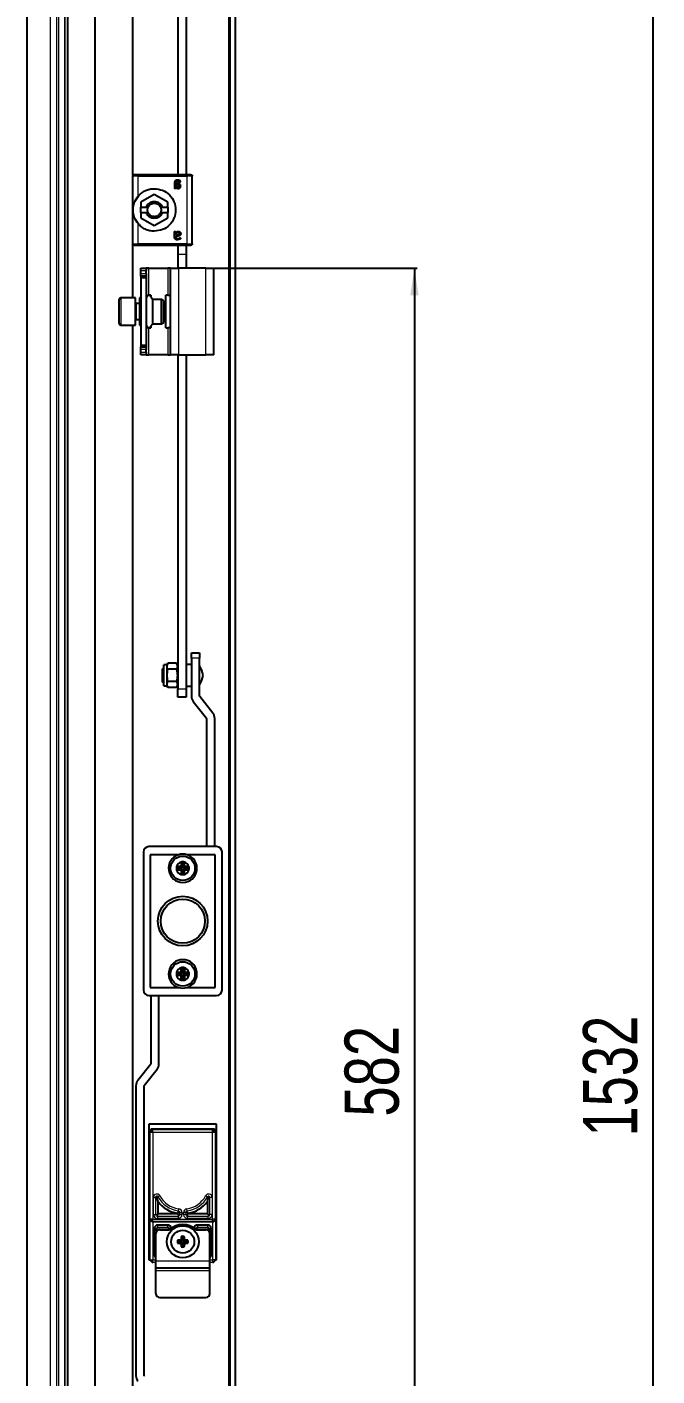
# Model space of a CAD drawing. Header units: millimetres. Extents: x -708 to 1768, y -1269 to 974.
# Drawn here: x 1535.3 to 1767.8, y -211.3 to 286.6 of the extents above; entities that cross this region are included whole.
import ezdxf

# ---------------------------------------------------------------- set-up
doc = ezdxf.new("R2010")
doc.units = ezdxf.units.MM
doc.layers.add('FORMAT', color=7, linetype='Continuous')
doc.styles.add('SLDTEXTSTYLE0', font='TXT', dxfattribs={"width": 0.75})
doc.dimstyles.new('SLDDIMSTYLE0', dxfattribs={"dimtxt": 20, "dimasz": 10, "dimexe": 0, "dimexo": 0.0625, "dimgap": 5, "dimtad": 2, "dimdec": 1, "dimrnd": 1e-09, "dimzin": 12, "dimdsep": 46, "dimtxsty": 'SLDTEXTSTYLE0', "dimsah": 1, "dimcen": 0.09, "dimadec": 0, "dimazin": 3, "dimtfac": 1, "dimtofl": 0, "dimtmove": 0, "dimatfit": 3, "dimfxl": 0, "dimfrac": 2, "dimtolj": 1, "dimtzin": 12, "dimarcsym": 0})

# ---------------------------------------------------------------- blocks, each defined once
blk = doc.blocks.new('_D_8')
at = {"layer": 'FORMAT'}
for p, q in [((1604.31, 672.59), (1767.3, 672.59)), ((1766.3, 672.59), (1766.3, -859.41)), ((1604.31, -859.41), (1767.3, -859.41))]:
    blk.add_line(p, q, dxfattribs=at)
for points in [[(1766.3, 672.59), (1764.76, 662.59), (1767.84, 662.59)], [(1766.3, -859.41), (1767.84, -849.41), (1764.76, -849.41)]]:
    blk.add_solid(points, dxfattribs=at)
at = {"layer": 'FORMAT', "insert": (1740.52, -122.97), "char_height": 20, "attachment_point": 1, "rotation": 90, "style": 'SLDTEXTSTYLE0'}
blk.add_mtext('1532', dxfattribs=at)
blk = doc.blocks.new('_D_11')
at = {"layer": 'FORMAT'}
for p, q in [((1604.31, 197.59), (1679.3, 197.59)), ((1678.3, 197.59), (1678.3, -384.41)), ((1604.31, -384.41), (1679.3, -384.41))]:
    blk.add_line(p, q, dxfattribs=at)
for points in [[(1678.3, 197.59), (1676.76, 187.59), (1679.84, 187.59)], [(1678.3, -384.41), (1679.84, -374.41), (1676.76, -374.41)]]:
    blk.add_solid(points, dxfattribs=at)
at = {"layer": 'FORMAT', "insert": (1652.52, -115.58), "char_height": 20, "attachment_point": 1, "rotation": 90, "style": 'SLDTEXTSTYLE0'}
blk.add_mtext('582', dxfattribs=at)

msp = doc.modelspace()

# ---------------------------------------------------------------- linework, layer by layer
at = {"color": 7, "linetype": 'Continuous', "lineweight": 25}
for p, q in [((1610.3, -970.91), (1610.3, 784.09)), ((1612.3, -970.91), (1612.3, 784.09)), ((1560.3, 751.09), (1560.3, -937.91)), ((1550.3, 721.59), (1550.3, -908.41)), ((1535.3, 706.59), (1535.3, -893.41)), ((1574.3, 651.59), (1574.3, 231.77)), ((1591, 640.59), (1591, 232.09)), ((1594, 640.59), (1594, 232.09)), ((1574.3, 231.59), (1574.3, 206.59)), ((1594.3, 232.09), (1576.3, 232.09)), ((1594.9, 232.09), (1594.65, 232.09)), ((1596.3, 206.59), (1596.3, 231.59)), ((1575.13, 222.22), (1576.63, 224.47)), ((1582.3, 224.81), (1577.35, 221.95)), ((1587.25, 221.95), (1582.3, 224.81)), ((1589.74, 229.05), (1589.74, 227.18)), ((1590.2, 227.18), (1590.2, 227.46)), ((1590.27, 228.8), (1590.27, 229.01)), ((1590.65, 228.8), (1590.27, 228.8)), ((1590.27, 228.44), (1590.7, 228.44)), ((1590.27, 227.86), (1590.27, 228.44)), ((1577.35, 221.95), (1577.35, 220.09)), ((1577.35, 220.09), (1579.31, 220.09)), ((1577.35, 218.09), (1577.35, 220.09)), ((1580.01, 220.09), (1579.31, 220.09)), ((1585.28, 220.09), (1584.59, 220.09)), ((1585.28, 220.09), (1587.25, 220.09)), ((1587.25, 220.09), (1587.25, 221.95)), ((1587.25, 220.09), (1587.25, 218.09)), ((1576.63, 213.71), (1575.13, 215.96)), ((1577.35, 218.09), (1577.35, 216.23)), ((1577.35, 218.09), (1579.31, 218.09)), ((1577.35, 216.23), (1582.3, 213.37)), ((1579.31, 218.09), (1580.01, 218.09)), ((1582.3, 213.37), (1587.25, 216.23)), ((1584.59, 218.09), (1585.28, 218.09)), ((1585.28, 218.09), (1587.25, 218.09)), ((1587.25, 216.23), (1587.25, 218.09)), ((1589.74, 209.13), (1589.74, 211)), ((1590.2, 211), (1590.2, 210.72)), ((1590.27, 209.74), (1590.27, 210.32)), ((1590.7, 209.74), (1590.27, 209.74)), ((1590.65, 209.38), (1590.27, 209.38)), ((1590.27, 209.38), (1590.27, 209.17)), ((1574.3, 206.42), (1574.3, 186.59)), ((1576.3, 206.09), (1594.3, 206.09)), ((1591, 206.18), (1591, 202.79)), ((1594, 206.18), (1594, 202.79)), ((1594.65, 206.09), (1594.9, 206.09)), ((1591, 202.79), (1591, 197.59)), ((1594, 202.79), (1594, 197.59)), ((1577.3, 197.59), (1579.3, 197.59)), ((1577.3, 196.59), (1577.3, 197.59)), ((1577.3, 195.59), (1577.3, 196.59)), ((1577.3, 194.59), (1577.3, 195.59)), ((1579.3, 194.59), (1577.3, 194.59)), ((1577.3, 194.59), (1577.3, 194.09)), ((1579.3, 197.59), (1579.3, 196.59)), ((1580.3, 197.59), (1579.3, 197.59)), ((1579.3, 195.59), (1579.3, 196.59)), ((1579.3, 195.59), (1579.3, 194.59)), ((1579.3, 194.59), (1579.3, 194.09)), ((1580.3, 197.59), (1587.3, 197.59)), ((1588.3, 197.59), (1587.3, 197.59)), ((1588.3, 197.59), (1591.3, 197.59)), ((1588.3, 165.59), (1588.3, 197.59)), ((1601.3, 197.59), (1591.3, 197.59)), ((1601.3, 197.59), (1604.3, 197.59)), ((1604.3, 165.59), (1604.3, 197.59)), ((1579.3, 194.09), (1577.3, 194.09)), ((1577.3, 194.09), (1577.3, 169.09)), ((1579.3, 194.09), (1579.3, 169.09)), ((1569.3, 179.34), (1569.3, 185.99)), ((1575.3, 186.59), (1569.9, 186.59)), ((1575.3, 179.03), (1575.3, 186.59)), ((1576.8, 184.59), (1575.55, 184.59)), ((1577.3, 186.59), (1576.8, 186.59)), ((1576.8, 186.59), (1576.8, 185.38)), ((1576.8, 185.38), (1576.8, 176.59)), ((1579.3, 187.59), (1580.3, 187.59)), ((1581, 187.59), (1580.3, 187.59)), ((1581, 187.59), (1581, 187.14)), ((1584.93, 186.09), (1581.8, 186.09)), ((1581.8, 177.09), (1581.8, 186.09)), ((1585.8, 185.59), (1584.93, 186.09)), ((1584.93, 177.09), (1584.93, 186.09)), ((1585.8, 177.59), (1585.8, 185.59)), ((1586.6, 175.59), (1586.6, 187.59)), ((1587.3, 187.59), (1586.6, 187.59)), ((1587.3, 187.59), (1588.3, 187.59)), ((1569.3, 177.19), (1569.3, 179.34)), ((1569.9, 176.59), (1575.3, 176.59)), ((1574.3, 176.59), (1574.3, -363.41)), ((1575.3, 176.59), (1575.3, 179.03)), ((1575.55, 178.59), (1576.8, 178.59)), ((1576.8, 176.59), (1577.3, 176.59)), ((1580.3, 175.59), (1579.3, 175.59)), ((1580.3, 175.59), (1581, 175.59)), ((1581, 176.04), (1581, 175.59)), ((1581.8, 177.09), (1584.93, 177.09)), ((1584.93, 177.09), (1585.8, 177.59)), ((1586.6, 175.59), (1587.3, 175.59)), ((1588.3, 175.59), (1587.3, 175.59)), ((1579.3, 169.09), (1577.3, 169.09)), ((1577.3, 169.09), (1577.3, 168.59)), ((1577.3, 167.59), (1577.3, 168.59)), ((1577.3, 168.59), (1579.3, 168.59)), ((1577.3, 166.59), (1577.3, 167.59)), ((1577.3, 165.59), (1577.3, 166.59)), ((1579.3, 165.59), (1577.3, 165.59)), ((1579.3, 169.09), (1579.3, 168.59)), ((1579.3, 168.59), (1579.3, 167.59)), ((1579.3, 166.59), (1579.3, 167.59)), ((1579.3, 166.59), (1579.3, 165.59)), ((1579.3, 165.59), (1580.3, 165.59)), ((1587.3, 165.59), (1580.3, 165.59)), ((1587.3, 165.59), (1588.3, 165.59)), ((1591.3, 165.59), (1588.3, 165.59)), ((1591, 165.59), (1591, 42.29)), ((1591.3, 165.59), (1601.3, 165.59)), ((1594, 165.59), (1594, 42.29)), ((1604.3, 165.59), (1601.3, 165.59)), ((1596, 53.59), (1596, 55.59)), ((1596, 55.59), (1599, 55.59)), ((1599, 55.59), (1599, 53.59)), ((1585.8, 50.24), (1585.3, 49.74)), ((1587, 51.14), (1585.8, 51.14)), ((1585.8, 47.29), (1585.8, 51.14)), ((1587.34, 51.74), (1587, 51.14)), ((1587, 47.29), (1587, 51.14)), ((1590.45, 51.74), (1587.34, 51.74)), ((1590.8, 51.14), (1590.45, 51.74)), ((1590.8, 51.14), (1590.8, 43.44)), ((1591, 50.24), (1590.8, 50.24)), ((1596, 51.29), (1594, 51.29)), ((1596, 53.59), (1596, 39.66)), ((1599, 39.66), (1599, 53.59)), ((1585.3, 44.84), (1585.3, 49.74)), ((1585.3, 44.84), (1585.8, 44.34)), ((1585.8, 43.44), (1585.8, 47.29)), ((1587, 43.44), (1587, 47.29)), ((1590.45, 49.52), (1587.34, 49.52)), ((1590.45, 45.07), (1587.34, 45.07)), ((1585.8, 43.44), (1587, 43.44)), ((1587, 43.44), (1587.34, 42.84)), ((1590.45, 42.84), (1587.34, 42.84)), ((1590.45, 42.84), (1590.8, 43.44)), ((1590.8, 44.34), (1591, 44.34)), ((1591, 39.29), (1591, 42.29)), ((1594, 43.29), (1596, 43.29)), ((1594, 42.29), (1594, 39.29)), ((1594, 39.29), (1591, 39.29)), ((1596.68, 37.68), (1601.55, 31.5)), ((1603.91, 33.36), (1599.04, 39.54)), ((1601.6, 31.38), (1601.6, -15.91)), ((1604.6, -15.91), (1604.6, 31.38)), ((1578.3, -17.91), (1578.3, -68.91)), ((1605.3, -15.91), (1580.3, -15.91)), ((1580.8, -18.91), (1580.8, -67.91)), ((1591.2, -18.91), (1580.8, -18.91)), ((1604.8, -18.91), (1594.4, -18.91)), ((1604.8, -67.91), (1604.8, -18.91)), ((1607.3, -68.91), (1607.3, -17.91)), ((1592.1, -23.31), (1590.52, -23.31)), ((1590.89, -23.75), (1590.52, -23.31)), ((1590.89, -24.07), (1590.52, -24.51)), ((1590.52, -24.51), (1592.1, -24.51)), ((1592.1, -23.75), (1590.89, -23.75)), ((1590.89, -24.07), (1592.1, -24.07)), ((1592.2, -21.64), (1592.2, -23.21)), ((1592.63, -22), (1592.2, -21.64)), ((1592.2, -24.61), (1592.2, -26.18)), ((1592.63, -22), (1592.63, -23.21)), ((1592.63, -24.61), (1592.63, -25.82)), ((1592.96, -22), (1593.4, -21.64)), ((1592.96, -23.21), (1592.96, -22)), ((1592.96, -25.82), (1592.96, -24.61)), ((1593.4, -23.21), (1593.4, -21.64)), ((1593.4, -26.18), (1593.4, -24.61)), ((1595.07, -23.31), (1593.5, -23.31)), ((1594.7, -23.75), (1593.5, -23.75)), ((1593.5, -24.07), (1594.7, -24.07)), ((1593.5, -24.51), (1595.07, -24.51)), ((1594.7, -23.75), (1595.07, -23.31)), ((1594.7, -24.07), (1595.07, -24.51)), ((1592.63, -25.82), (1592.2, -26.18)), ((1592.96, -25.82), (1593.4, -26.18)), ((1590.89, -62.75), (1590.52, -62.31)), ((1590.52, -62.31), (1592.1, -62.31)), ((1590.89, -63.07), (1590.52, -63.51)), ((1592.1, -63.51), (1590.52, -63.51)), ((1590.89, -62.75), (1592.1, -62.75)), ((1592.1, -63.07), (1590.89, -63.07)), ((1592.2, -62.21), (1592.2, -60.64)), ((1592.63, -61), (1592.2, -60.64)), ((1592.2, -65.18), (1592.2, -63.61)), ((1592.63, -62.21), (1592.63, -61)), ((1592.63, -64.82), (1592.63, -63.61)), ((1592.96, -61), (1593.4, -60.64)), ((1592.96, -61), (1592.96, -62.21)), ((1592.96, -63.61), (1592.96, -64.82)), ((1593.4, -60.64), (1593.4, -62.21)), ((1593.4, -63.61), (1593.4, -65.18)), ((1593.5, -62.31), (1595.07, -62.31)), ((1593.5, -62.75), (1594.7, -62.75)), ((1594.7, -63.07), (1593.5, -63.07)), ((1595.07, -63.51), (1593.5, -63.51)), ((1594.7, -62.75), (1595.07, -62.31)), ((1594.7, -63.07), (1595.07, -63.51)), ((1580.8, -67.91), (1591.2, -67.91)), ((1592.63, -64.82), (1592.2, -65.18)), ((1592.96, -64.82), (1593.4, -65.18)), ((1594.4, -67.91), (1604.8, -67.91)), ((1580.3, -70.91), (1605.3, -70.91)), ((1581, -70.91), (1581, -96.14)), ((1584, -96.14), (1584, -70.91)), ((1580.95, -96.26), (1576.19, -102.23)), ((1578.54, -104.1), (1583.3, -98.13)), ((1575.5, -104.23), (1575.5, -211.21)), ((1578.5, -211.21), (1578.5, -104.23)), ((1605.3, -118.41), (1580.3, -118.41)), ((1580.3, -118.41), (1580.3, -168.41)), ((1605.3, -168.41), (1605.3, -118.41)), ((1580.48, -168.41), (1580.48, -121.09)), ((1581.48, -120.09), (1604.11, -120.09)), ((1605.11, -121.09), (1605.11, -168.41)), ((1583.7, -146.97), (1583.25, -145.41)), ((1583.7, -151.46), (1583.7, -146.97)), ((1601.89, -146.97), (1602.35, -145.41)), ((1601.89, -146.97), (1601.89, -151.46)), ((1583.7, -151.46), (1583.45, -151.71)), ((1590.79, -151.46), (1583.7, -151.46)), ((1590.79, -151.26), (1591.05, -151.04)), ((1590.79, -151.26), (1590.79, -151.46)), ((1590.79, -151.46), (1591.05, -151.71)), ((1594.8, -151.26), (1594.55, -151.04)), ((1594.8, -151.46), (1594.55, -151.71)), ((1594.8, -151.46), (1594.8, -151.26)), ((1601.89, -151.46), (1594.8, -151.46)), ((1601.89, -151.46), (1602.15, -151.71)), ((1581.77, -154.41), (1581.75, -154.41)), ((1581.78, -154.41), (1581.77, -154.41)), ((1603.81, -154.41), (1581.78, -154.41)), ((1582.3, -156.91), (1582.3, -166.61)), ((1582.8, -168.86), (1582.8, -158.86)), ((1583.16, -157.88), (1583.16, -156.91)), ((1587.3, -155.61), (1583.6, -155.61)), ((1583.6, -156.47), (1587.3, -156.47)), ((1584.3, -157.36), (1587.9, -157.36)), ((1587.73, -156.91), (1587.73, -157.36)), ((1597.7, -157.36), (1601.3, -157.36)), ((1597.86, -157.36), (1597.86, -156.91)), ((1602, -155.61), (1598.3, -155.61)), ((1598.3, -156.47), (1602, -156.47)), ((1602.43, -156.91), (1602.43, -157.88)), ((1602.8, -168.86), (1602.8, -158.86)), ((1603.3, -166.61), (1603.3, -156.91)), ((1603.83, -154.41), (1603.81, -154.41)), ((1603.84, -154.41), (1603.83, -154.41)), ((1591.24, -161.65), (1590.88, -161.21)), ((1591.24, -161.87), (1590.88, -162.31)), ((1592.68, -161.65), (1591.24, -161.65)), ((1591.24, -161.87), (1592.68, -161.87)), ((1592.68, -161.65), (1592.17, -161.13)), ((1592.68, -161.87), (1592.17, -162.39)), ((1592.68, -160.2), (1592.25, -159.84)), ((1592.68, -163.32), (1592.25, -163.68)), ((1592.68, -160.2), (1592.68, -161.65)), ((1592.68, -161.87), (1592.68, -163.32)), ((1592.91, -160.2), (1593.34, -159.84)), ((1592.91, -161.65), (1592.91, -160.2)), ((1592.91, -161.65), (1593.43, -161.13)), ((1594.36, -161.65), (1592.91, -161.65)), ((1592.91, -163.32), (1592.91, -161.87)), ((1592.91, -161.87), (1593.43, -162.39)), ((1592.91, -161.87), (1594.36, -161.87)), ((1592.91, -163.32), (1593.34, -163.68)), ((1594.36, -161.65), (1594.72, -161.21)), ((1594.36, -161.87), (1594.72, -162.31)), ((1580.3, -168.41), (1580.51, -168.41)), ((1582.8, -171.36), (1582.8, -168.86)), ((1602.8, -171.36), (1602.8, -168.86)), ((1605.08, -168.41), (1605.3, -168.41)), ((1582.8, -171.36), (1602.8, -171.36)), ((1582.8, -172.36), (1582.8, -171.36)), ((1582.8, -180.86), (1582.8, -172.36)), ((1602.8, -172.36), (1602.8, -171.36)), ((1602.8, -180.86), (1602.8, -172.36)), ((1584.3, -182.36), (1601.3, -182.36))]:
    msp.add_line(p, q, dxfattribs=at)
at = {"color": 8, "linetype": 'Continuous', "lineweight": 18}
for p, q in [((1609.7, 781.49), (1609.7, -968.31)), ((1546.2, 717.49), (1546.2, -904.31)), ((1546.89, 718.18), (1546.89, -905)), ((1549.2, 720.49), (1549.2, -907.31)), ((1549.3, 720.59), (1549.3, -907.41)), ((1543.89, 715.18), (1543.89, -902)), ((1576.3, 224.15), (1576.3, 231.59)), ((1576.3, 231.59), (1594.3, 231.59)), ((1594.3, 231.59), (1594.3, 206.59)), ((1582.3, 216.59), (1582.3, 215.94)), ((1576.3, 206.59), (1576.3, 214.03)), ((1594.3, 206.59), (1576.3, 206.59)), ((1591, 202.79), (1594, 202.79)), ((1579.3, 196.59), (1577.3, 196.59)), ((1577.3, 195.59), (1579.3, 195.59)), ((1580.3, 187.59), (1580.3, 197.59)), ((1587.3, 197.59), (1587.3, 187.59)), ((1591.3, 165.59), (1591.3, 197.59)), ((1601.3, 165.59), (1601.3, 197.59)), ((1569.9, 186.59), (1569.9, 179.03)), ((1575.55, 184.59), (1575.55, 178.59)), ((1569.9, 179.03), (1569.9, 176.59)), ((1580.3, 165.59), (1580.3, 175.59)), ((1587.3, 175.59), (1587.3, 165.59)), ((1579.3, 167.59), (1577.3, 167.59)), ((1577.3, 166.59), (1579.3, 166.59)), ((1599, 53.59), (1596, 53.59)), ((1591, 42.29), (1594, 42.29)), ((1592.1, -23.75), (1592.1, -23.31)), ((1592.1, -24.07), (1592.1, -24.51)), ((1592.63, -23.21), (1592.2, -23.21)), ((1592.63, -24.61), (1592.2, -24.61)), ((1592.96, -23.21), (1593.4, -23.21)), ((1592.96, -24.61), (1593.4, -24.61)), ((1593.5, -23.75), (1593.5, -23.31)), ((1593.5, -24.07), (1593.5, -24.51)), ((1592.1, -62.75), (1592.1, -62.31)), ((1592.1, -63.07), (1592.1, -63.51)), ((1592.63, -62.21), (1592.2, -62.21)), ((1592.63, -63.61), (1592.2, -63.61)), ((1592.96, -62.21), (1593.4, -62.21)), ((1592.96, -63.61), (1593.4, -63.61)), ((1593.5, -62.75), (1593.5, -62.31)), ((1593.5, -63.07), (1593.5, -63.51)), ((1580.78, -121.39), (1580.48, -121.09)), ((1580.78, -153.41), (1580.78, -121.39)), ((1581.48, -120.09), (1581.78, -120.39)), ((1581.78, -120.39), (1603.81, -120.39)), ((1581.78, -121.39), (1581.78, -153.41)), ((1603.81, -121.39), (1581.78, -121.39)), ((1603.81, -120.39), (1604.11, -120.09)), ((1603.81, -153.41), (1603.81, -121.39)), ((1605.11, -121.09), (1604.81, -121.39)), ((1604.81, -121.39), (1604.81, -153.41)), ((1581.99, -151.71), (1581.99, -145.41)), ((1581.99, -145.41), (1582.79, -145.41)), ((1582.79, -145.41), (1582.79, -151.71)), ((1583.25, -145.41), (1582.79, -145.41)), ((1583.25, -145.41), (1583.65, -145.19)), ((1584.36, -144.81), (1583.65, -145.19)), ((1601.94, -145.19), (1601.24, -144.81)), ((1602.35, -145.41), (1601.94, -145.19)), ((1602.35, -145.41), (1602.81, -145.41)), ((1603.61, -145.41), (1602.81, -145.41)), ((1602.81, -151.71), (1602.81, -145.41)), ((1603.61, -145.41), (1603.61, -151.71)), ((1580.75, -153.41), (1580.78, -153.41)), ((1580.75, -168.46), (1580.75, -153.41)), ((1581.78, -153.41), (1603.81, -153.41)), ((1581.99, -151.71), (1582.79, -151.71)), ((1583.45, -151.71), (1582.79, -151.71)), ((1583.45, -151.71), (1583.45, -152.37)), ((1583.45, -152.37), (1583.45, -153.17)), ((1583.45, -152.37), (1591.05, -152.37)), ((1591.05, -153.17), (1583.45, -153.17)), ((1591.05, -151.04), (1591.14, -150.39)), ((1591.05, -151.04), (1591.71, -151.04)), ((1591.05, -151.71), (1591.05, -152.37)), ((1591.05, -151.71), (1591.71, -151.71)), ((1591.05, -152.37), (1591.05, -153.17)), ((1591.24, -149.59), (1591.14, -150.39)), ((1591.71, -151.04), (1592.51, -151.04)), ((1591.71, -151.71), (1591.71, -151.04)), ((1591.71, -151.71), (1592.51, -151.71)), ((1592.51, -151.04), (1592.51, -151.71)), ((1593.09, -151.71), (1593.09, -151.04)), ((1593.89, -151.04), (1593.09, -151.04)), ((1593.89, -151.71), (1593.09, -151.71)), ((1593.89, -151.04), (1593.89, -151.71)), ((1594.55, -151.04), (1593.89, -151.04)), ((1594.55, -151.71), (1593.89, -151.71)), ((1594.46, -150.39), (1594.35, -149.59)), ((1594.55, -151.04), (1594.46, -150.39)), ((1594.55, -151.71), (1594.55, -152.37)), ((1594.55, -153.17), (1594.55, -152.37)), ((1594.55, -152.37), (1602.15, -152.37)), ((1602.15, -153.17), (1594.55, -153.17)), ((1602.15, -151.71), (1602.15, -152.37)), ((1602.15, -151.71), (1602.81, -151.71)), ((1602.15, -153.17), (1602.15, -152.37)), ((1603.61, -151.71), (1602.81, -151.71)), ((1604.81, -153.41), (1604.84, -153.41)), ((1604.84, -153.41), (1604.84, -168.46)), ((1581.75, -154.41), (1581.75, -168.46)), ((1583.16, -156.91), (1582.3, -156.91)), ((1583.6, -156.47), (1583.6, -155.61)), ((1587.3, -156.47), (1587.3, -155.61)), ((1587.73, -156.91), (1588.4, -156.91)), ((1597.86, -156.91), (1597.19, -156.91)), ((1598.3, -156.47), (1598.3, -155.61)), ((1602, -156.47), (1602, -155.61)), ((1602.43, -156.91), (1603.3, -156.91)), ((1603.84, -168.46), (1603.84, -154.41)), ((1580.51, -168.69), (1580.75, -168.46)), ((1581.75, -168.46), (1582.8, -168.46)), ((1582.8, -166.61), (1582.3, -166.61)), ((1582.8, -168.86), (1602.8, -168.86)), ((1602.8, -166.61), (1603.3, -166.61)), ((1602.8, -168.46), (1603.84, -168.46)), ((1604.84, -168.46), (1605.08, -168.69)), ((1581.75, -169.46), (1581.51, -169.69)), ((1582.8, -169.46), (1581.75, -169.46)), ((1582.8, -172.36), (1602.8, -172.36)), ((1603.84, -169.46), (1602.8, -169.46)), ((1604.08, -169.69), (1603.84, -169.46))]:
    msp.add_line(p, q, dxfattribs=at)
at = {"color": 7, "linetype": 'Continuous', "lineweight": 25}
for centre, radius in [((1592.8, -23.91), 4.5), ((1592.8, -43.41), 9.15), ((1592.8, -43.41), 8.15), ((1592.8, -62.91), 4.5), ((1592.8, -161.76), 5.9), ((1592.8, -161.76), 4.25)]:
    msp.add_circle(centre, radius, dxfattribs=at)
for centre, radius, start, end in [((1569.9, 185.99), 0.6, 90, 180), ((1575.55, 184.84), 0.25, 180, 270), ((1569.9, 177.19), 0.6, 180, 270), ((1575.55, 178.34), 0.25, 90, 180), ((1592.35, 46.33), 8, 6.8819, 33.8709), ((1592.35, 48.25), 8, 326.1291, 353.1181), ((1599.2, 39.66), 3.2, 180, 218.264), ((1599.2, 39.66), 0.2, 180, 218.264), ((1601.4, 31.38), 0.2, 0, 38.264), ((1601.4, 31.38), 3.2, 0, 38.264), ((1580.3, -17.91), 2, 90, 180), ((1592.8, -23.91), 5.25, 107.7528, 72.2472), ((1592.8, -23.91), 5.25, 72.2472, 107.7528), ((1605.3, -17.91), 2, 0, 90), ((1592.8, -23.91), 2.35, 165.2075, 194.7925), ((1592.8, -23.91), 2.35, 104.7925, 165.2075), ((1592.8, -23.91), 2.35, 194.7925, 255.2075), ((1592.8, -23.91), 1.91, 175.1056, 184.8944), ((1592.1, -23.21), 0.1, 270, 0), ((1592.1, -23.21), 0.537, 270, 0), ((1592.1, -24.61), 0.537, 0, 90), ((1592.1, -24.61), 0.1, 0, 90), ((1592.8, -23.91), 2.35, 75.2075, 104.7925), ((1592.8, -23.91), 1.91, 85.1056, 94.8944), ((1593.5, -23.21), 0.537, 180, 270), ((1593.5, -24.61), 0.537, 90, 180), ((1592.8, -23.91), 2.35, 14.7925, 75.2075), ((1593.5, -23.21), 0.1, 180, 270), ((1592.8, -23.91), 2.35, 284.7925, 345.2075), ((1593.5, -24.61), 0.1, 90, 180), ((1592.8, -23.91), 1.91, 355.1056, 4.8944), ((1592.8, -23.91), 2.35, 345.2075, 14.7925), ((1592.8, -23.91), 2.35, 255.2075, 284.7925), ((1592.8, -23.91), 1.91, 265.1056, 274.8944), ((1592.8, -62.91), 5.25, 287.7528, 252.2472), ((1592.8, -62.91), 2.35, 165.2075, 194.7925), ((1592.8, -62.91), 2.35, 104.7925, 165.2075), ((1592.8, -62.91), 2.35, 194.7925, 255.2075), ((1592.8, -62.91), 1.91, 175.1056, 184.8944), ((1592.1, -62.21), 0.1, 270, 0), ((1592.1, -62.21), 0.537, 270, 0), ((1592.1, -63.61), 0.537, 0, 90), ((1592.1, -63.61), 0.1, 0, 90), ((1592.8, -62.91), 2.35, 75.2075, 104.7925), ((1592.8, -62.91), 1.91, 85.1056, 94.8944), ((1593.5, -62.21), 0.537, 180, 270), ((1593.5, -63.61), 0.537, 90, 180), ((1592.8, -62.91), 2.35, 14.7925, 75.2075), ((1593.5, -62.21), 0.1, 180, 270), ((1592.8, -62.91), 2.35, 284.7925, 345.2075), ((1593.5, -63.61), 0.1, 90, 180), ((1592.8, -62.91), 1.91, 355.1056, 4.8944), ((1592.8, -62.91), 2.35, 345.2075, 14.7925), ((1580.3, -68.91), 2, 180, 270), ((1592.8, -62.91), 5.25, 252.2472, 287.7528), ((1592.8, -62.91), 2.35, 255.2075, 284.7925), ((1592.8, -62.91), 1.91, 265.1056, 274.8944), ((1605.3, -68.91), 2, 270, 0), ((1580.8, -96.14), 0.2, 321.4416, 0), ((1580.8, -96.14), 3.2, 321.4416, 0), ((1578.7, -104.23), 3.2, 141.4416, 180), ((1578.7, -104.23), 0.2, 141.4416, 180), ((1592.49, -140.44), 10.95, 216.5958, 261.061), ((1593.1, -140.44), 10.95, 278.939, 323.4042), ((1583.6, -156.91), 1.3, 90, 180), ((1584.3, -158.86), 1.5, 90, 180), ((1583.6, -156.91), 0.435, 90, 180), ((1587.3, -156.91), 1.3, 6.3593, 90), ((1587.3, -156.91), 0.435, 0, 90), ((1592.8, -162.36), 7, 45.5847, 134.4153), ((1598.3, -156.91), 1.3, 90, 173.6407), ((1598.3, -156.91), 0.435, 90, 180), ((1601.3, -158.86), 1.5, 0, 90), ((1602, -156.91), 1.3, 0, 90), ((1602, -156.91), 0.435, 0, 90), ((1592.8, -161.76), 2, 164.1146, 195.8854), ((1592.73, -179.84), 18.72, 91.7249, 95.6832), ((1592.73, -143.68), 18.72, 264.3168, 268.2751), ((1592.8, -161.76), 1.56, 175.8165, 184.1835), ((1610.88, -161.69), 18.72, 174.3168, 178.2751), ((1610.88, -161.83), 18.72, 181.7249, 185.6832), ((1592.8, -161.76), 2, 74.1146, 105.8854), ((1592.8, -161.76), 2, 254.1146, 285.8854), ((1592.8, -161.76), 1.56, 85.8165, 94.1835), ((1592.8, -161.76), 1.56, 265.8165, 274.1835), ((1574.72, -161.69), 18.72, 1.7249, 5.6832), ((1574.72, -161.83), 18.72, 354.3168, 358.2751), ((1592.86, -179.84), 18.72, 84.3168, 88.2751), ((1592.86, -143.68), 18.72, 271.7249, 275.6832), ((1592.8, -161.76), 1.56, 355.8165, 4.1835), ((1592.8, -161.76), 2, 344.1146, 15.8854), ((1583.6, -166.61), 1.3, 180, 232.0201), ((1602, -166.61), 1.3, 307.9799, 0), ((1584.3, -180.86), 1.5, 180, 270), ((1601.3, -180.86), 1.5, 270, 0), ((1578.7, -211.21), 3.2, 180, 220.4367), ((1578.7, -211.21), 0.2, 180, 220.4367)]:
    msp.add_arc(centre, radius, start, end, dxfattribs=at)
at = {"color": 8, "linetype": 'Continuous', "lineweight": 18}
for centre, radius, start, end in [((1583.25, -145.41), 1.26, 28.2631, 180), ((1602.35, -145.41), 1.26, 0, 151.7369), ((1583.25, -145.41), 0.46, 28.2631, 180), ((1592.49, -140.44), 10.04, 208.2631, 262.2213), ((1592.49, -140.44), 9.24, 208.2631, 262.2213), ((1593.1, -140.44), 9.24, 277.7787, 331.7369), ((1593.1, -140.44), 10.04, 277.7787, 331.7369), ((1602.35, -145.41), 0.46, 0, 151.7369), ((1583.45, -151.71), 1.46, 180, 270), ((1583.45, -151.71), 0.66, 180, 270), ((1591.05, -151.71), 1.46, 270, 0), ((1591.05, -151.71), 0.66, 270, 0), ((1591.05, -151.04), 0.66, 0, 82.2213), ((1591.05, -151.04), 1.46, 0, 82.2213), ((1594.55, -151.04), 1.46, 97.7787, 180), ((1594.55, -151.71), 1.46, 180, 270), ((1594.55, -151.04), 0.66, 97.7787, 180), ((1594.55, -151.71), 0.66, 180, 270), ((1602.15, -151.71), 1.46, 270, 0), ((1602.15, -151.71), 0.66, 270, 0)]:
    msp.add_arc(centre, radius, start, end, dxfattribs=at)
at = {"color": 7, "linetype": 'Continuous', "lineweight": 25}
for points in [[(1574.8, 232.09), (1574.73, 232.08), (1574.6, 232.07), (1574.43, 231.95), (1574.32, 231.79), (1574.3, 231.66), (1574.3, 231.59)], [(1576.3, 232.09), (1576.1, 232.09), (1575.71, 232.09), (1575.21, 232.09), (1574.86, 232.09), (1574.82, 232.09), (1574.8, 232.09)], [(1595.8, 232.09), (1595.77, 232.09), (1595.73, 232.09), (1595.38, 232.09), (1594.89, 232.09), (1594.49, 232.09), (1594.3, 232.09)], [(1595.8, 232.09), (1595.86, 232.08), (1595.99, 232.07), (1596.16, 231.95), (1596.27, 231.79), (1596.29, 231.66), (1596.3, 231.59)], [(1576.3, 224.15), (1576.69, 224.56), (1577.48, 225.39), (1578.97, 226.26), (1580.59, 226.83), (1581.73, 226.9), (1582.3, 226.94)], [(1582.3, 226.94), (1583.32, 226.82), (1585.38, 226.59), (1587.99, 224.77), (1589.74, 222.18), (1590.35, 219.09), (1589.74, 216), (1587.99, 213.41), (1585.38, 211.59), (1583.32, 211.36), (1582.3, 211.24)], [(1579.31, 220.09), (1579.44, 220.39), (1579.71, 220.99), (1580.43, 221.69), (1581.31, 222.14), (1582.3, 222.29), (1583.28, 222.14), (1584.16, 221.69), (1584.89, 220.99), (1585.15, 220.39), (1585.28, 220.09)], [(1580.01, 218.09), (1579.95, 218.25), (1579.83, 218.57), (1579.78, 219.09), (1579.83, 219.61), (1579.95, 219.93), (1580.01, 220.09)], [(1580.01, 220.09), (1580.12, 220.3), (1580.35, 220.73), (1580.91, 221.21), (1581.57, 221.53), (1582.05, 221.57), (1582.3, 221.59)], [(1582.3, 221.59), (1582.54, 221.57), (1583.02, 221.53), (1583.68, 221.21), (1584.24, 220.73), (1584.47, 220.3), (1584.59, 220.09)], [(1584.59, 220.09), (1584.65, 219.93), (1584.77, 219.61), (1584.81, 219.09), (1584.77, 218.57), (1584.65, 218.25), (1584.59, 218.09)], [(1582.3, 215.94), (1581.97, 215.97), (1581.31, 216.03), (1580.43, 216.5), (1579.71, 217.19), (1579.44, 217.79), (1579.31, 218.09)], [(1582.3, 216.59), (1582.05, 216.61), (1581.57, 216.65), (1580.91, 216.97), (1580.35, 217.45), (1580.12, 217.88), (1580.01, 218.09)], [(1585.28, 218.09), (1585.15, 217.79), (1584.89, 217.19), (1584.16, 216.5), (1583.28, 216.03), (1582.62, 215.97), (1582.3, 215.94)], [(1584.59, 218.09), (1584.47, 217.88), (1584.24, 217.45), (1583.68, 216.97), (1583.02, 216.65), (1582.54, 216.61), (1582.3, 216.59)], [(1582.3, 211.24), (1581.73, 211.28), (1580.59, 211.35), (1578.97, 211.92), (1577.48, 212.79), (1576.69, 213.62), (1576.3, 214.03)], [(1574.8, 206.09), (1574.73, 206.1), (1574.6, 206.11), (1574.43, 206.23), (1574.32, 206.39), (1574.3, 206.52), (1574.3, 206.59)], [(1574.8, 206.09), (1574.82, 206.09), (1574.86, 206.09), (1575.21, 206.09), (1575.71, 206.09), (1576.1, 206.09), (1576.3, 206.09)], [(1594.3, 206.09), (1594.49, 206.09), (1594.89, 206.09), (1595.38, 206.09), (1595.73, 206.09), (1595.77, 206.09), (1595.8, 206.09)], [(1596.3, 206.59), (1596.29, 206.52), (1596.27, 206.39), (1596.16, 206.23), (1595.99, 206.11), (1595.86, 206.1), (1595.8, 206.09)]]:
    msp.add_open_spline(points, degree=3, dxfattribs=at)
at = {"color": 8, "linetype": 'Continuous', "lineweight": 18}
for points in [[(1576.3, 231.59), (1576.03, 231.59), (1575.51, 231.59), (1574.85, 231.59), (1574.39, 231.59), (1574.33, 231.59), (1574.3, 231.59)], [(1576.3, 232.09), (1576.3, 232.08), (1576.3, 232.07), (1576.3, 231.95), (1576.3, 231.79), (1576.3, 231.66), (1576.3, 231.59)], [(1594.3, 231.59), (1594.3, 231.66), (1594.3, 231.79), (1594.3, 231.95), (1594.3, 232.07), (1594.3, 232.08), (1594.3, 232.09)], [(1596.3, 231.59), (1596.27, 231.59), (1596.21, 231.59), (1595.74, 231.59), (1595.08, 231.59), (1594.56, 231.59), (1594.3, 231.59)], [(1574.3, 206.59), (1574.33, 206.59), (1574.39, 206.59), (1574.85, 206.59), (1575.51, 206.59), (1576.03, 206.59), (1576.3, 206.59)], [(1576.3, 206.59), (1576.3, 206.52), (1576.3, 206.39), (1576.3, 206.23), (1576.3, 206.11), (1576.3, 206.1), (1576.3, 206.09)], [(1594.3, 206.09), (1594.3, 206.1), (1594.3, 206.11), (1594.3, 206.23), (1594.3, 206.39), (1594.3, 206.52), (1594.3, 206.59)], [(1594.3, 206.59), (1594.56, 206.59), (1595.08, 206.59), (1595.74, 206.59), (1596.21, 206.59), (1596.27, 206.59), (1596.3, 206.59)]]:
    msp.add_open_spline(points, degree=3, dxfattribs=at)
at = {"color": 7, "linetype": 'Continuous', "lineweight": 25}
for points, knots in [([(1590.85, 230.09), (1590.7, 230.08), (1590.48, 230.07), (1590.2, 229.98), (1590.01, 229.86), (1589.87, 229.69), (1589.76, 229.42), (1589.74, 229.2), (1589.74, 229.05)], [0, 0, 0, 0, 0.250089, 0.382495, 0.500259, 0.622163, 0.750133, 1, 1, 1, 1]), ([(1590.27, 229.01), (1590.27, 229.1), (1590.28, 229.24), (1590.33, 229.41), (1590.41, 229.52), (1590.52, 229.6), (1590.64, 229.65), (1590.77, 229.68), (1590.86, 229.68), (1590.91, 229.68)], [0, 0, 0, 0, 0.250023, 0.382539, 0.499802, 0.620838, 0.749652, 0.874777, 1, 1, 1, 1]), ([(1591.91, 229.59), (1591.91, 229.65), (1591.91, 229.73), (1591.85, 229.82), (1591.71, 229.91), (1591.39, 230.04), (1591.06, 230.07), (1590.85, 230.09)], [0, 0, 0, 0, 0.1246927, 0.1871822, 0.2497734, 0.5000394, 1, 1, 1, 1]), ([(1590.91, 229.68), (1591.07, 229.66), (1591.31, 229.63), (1591.56, 229.51), (1591.69, 229.44), (1591.76, 229.4), (1591.8, 229.39), (1591.81, 229.38)], [0, 0, 0, 0, 0.4987, 0.749508, 0.874949, 0.946783, 1, 1, 1, 1]), ([(1591.81, 229.38), (1591.82, 229.39), (1591.84, 229.39), (1591.86, 229.4), (1591.87, 229.41), (1591.89, 229.43), (1591.9, 229.48), (1591.91, 229.52), (1591.91, 229.56), (1591.91, 229.58), (1591.91, 229.59)], [0, 0, 0, 0, 0.128825, 0.180169, 0.243397, 0.36986, 0.499864, 0.749649, 0.843476, 1, 1, 1, 1]), ([(1576.3, 214.03), (1576.01, 214.41), (1575.44, 215.16), (1574.88, 216.41), (1574.53, 217.69), (1574.4, 219.09), (1574.53, 220.49), (1574.88, 221.77), (1575.44, 223.02), (1576.01, 223.78), (1576.3, 224.15)], [0, 0, 0, 0, 0.125762, 0.25037, 0.375307, 0.500139, 0.62481, 0.749763, 0.874888, 1, 1, 1, 1]), ([(1589.74, 227.18), (1589.74, 227.17), (1589.74, 227.15), (1589.75, 227.13), (1589.78, 227.11), (1589.85, 227.09), (1589.92, 227.09), (1589.97, 227.09)], [0, 0, 0, 0, 0.124881, 0.183376, 0.250934, 0.500336, 1, 1, 1, 1]), ([(1589.97, 227.09), (1590.01, 227.09), (1590.08, 227.09), (1590.16, 227.11), (1590.18, 227.13), (1590.19, 227.15), (1590.2, 227.17), (1590.2, 227.18)], [0, 0, 0, 0, 0.499718, 0.749437, 0.810587, 0.875078, 1, 1, 1, 1]), ([(1590.2, 227.46), (1590.32, 227.35), (1590.51, 227.18), (1590.78, 227.07), (1590.95, 227.04), (1591.03, 227.03), (1591.07, 227.03)], [0, 0, 0, 0, 0.499113, 0.749325, 0.874665, 1, 1, 1, 1]), ([(1590.99, 227.44), (1590.92, 227.45), (1590.77, 227.46), (1590.51, 227.6), (1590.37, 227.75), (1590.27, 227.86)], [0, 0, 0, 0, 0.249939, 0.499864, 1, 1, 1, 1]), ([(1592.03, 227.88), (1592.03, 227.95), (1592.02, 228.11), (1591.92, 228.33), (1591.77, 228.5), (1591.5, 228.67), (1591.12, 228.78), (1590.8, 228.79), (1590.65, 228.8)], [0, 0, 0, 0, 0.125049, 0.249886, 0.370856, 0.49982, 0.749609, 1, 1, 1, 1]), ([(1590.7, 228.44), (1590.8, 228.44), (1590.98, 228.43), (1591.2, 228.37), (1591.35, 228.28), (1591.44, 228.18), (1591.49, 228.05), (1591.5, 227.96), (1591.5, 227.91)], [0, 0, 0, 0, 0.279652, 0.500248, 0.629485, 0.750186, 0.875763, 1, 1, 1, 1]), ([(1591.5, 227.91), (1591.5, 227.85), (1591.49, 227.75), (1591.42, 227.63), (1591.36, 227.56), (1591.28, 227.5), (1591.19, 227.47), (1591.09, 227.45), (1591.02, 227.44), (1590.99, 227.44)], [0, 0, 0, 0, 0.2491681, 0.3736348, 0.4993903, 0.6193944, 0.7496557, 0.8747703, 1, 1, 1, 1]), ([(1591.07, 227.03), (1591.19, 227.04), (1591.38, 227.05), (1591.6, 227.14), (1591.76, 227.23), (1591.88, 227.36), (1592, 227.57), (1592.02, 227.75), (1592.03, 227.88)], [0, 0, 0, 0, 0.25007, 0.379181, 0.500499, 0.62417, 0.750842, 1, 1, 1, 1]), ([(1589.74, 211), (1589.74, 211.01), (1589.74, 211.03), (1589.75, 211.05), (1589.78, 211.07), (1589.85, 211.09), (1589.92, 211.09), (1589.97, 211.09)], [0, 0, 0, 0, 0.124884, 0.186377, 0.250914, 0.500322, 1, 1, 1, 1]), ([(1589.97, 211.09), (1590.01, 211.09), (1590.07, 211.09), (1590.14, 211.07), (1590.17, 211.06), (1590.18, 211.05), (1590.19, 211.03), (1590.2, 211.01), (1590.2, 211)], [0, 0, 0, 0, 0.4991618, 0.6442419, 0.7496985, 0.8136051, 0.8752168, 1, 1, 1, 1]), ([(1590.2, 210.72), (1590.32, 210.83), (1590.51, 211), (1590.82, 211.13), (1590.99, 211.14), (1591.07, 211.15)], [0, 0, 0, 0, 0.499364, 0.749701, 1, 1, 1, 1]), ([(1590.27, 210.32), (1590.37, 210.43), (1590.51, 210.59), (1590.74, 210.7), (1590.88, 210.73), (1590.95, 210.74), (1590.99, 210.74)], [0, 0, 0, 0, 0.499765, 0.749504, 0.874771, 1, 1, 1, 1]), ([(1590.27, 209.17), (1590.27, 209.12), (1590.27, 209.03), (1590.29, 208.9), (1590.33, 208.77), (1590.41, 208.66), (1590.52, 208.58), (1590.68, 208.51), (1590.82, 208.51), (1590.91, 208.5)], [0, 0, 0, 0, 0.125295, 0.250514, 0.383518, 0.50035, 0.621938, 0.750243, 1, 1, 1, 1]), ([(1592.03, 210.31), (1592.03, 210.27), (1592.03, 210.19), (1592, 210.03), (1591.92, 209.85), (1591.77, 209.67), (1591.5, 209.51), (1591.12, 209.4), (1590.8, 209.39), (1590.65, 209.38)], [0, 0, 0, 0, 0.062637, 0.125278, 0.250072, 0.374841, 0.499994, 0.749696, 1, 1, 1, 1]), ([(1591.5, 210.27), (1591.5, 210.22), (1591.49, 210.13), (1591.44, 210), (1591.35, 209.9), (1591.2, 209.81), (1590.98, 209.75), (1590.8, 209.74), (1590.7, 209.74)], [0, 0, 0, 0, 0.124446, 0.249795, 0.37, 0.499734, 0.719932, 1, 1, 1, 1]), ([(1590.99, 210.74), (1591.05, 210.73), (1591.15, 210.73), (1591.28, 210.68), (1591.36, 210.62), (1591.42, 210.55), (1591.47, 210.46), (1591.5, 210.37), (1591.5, 210.3), (1591.5, 210.27)], [0, 0, 0, 0, 0.249623, 0.37714, 0.499734, 0.62273, 0.749812, 0.874876, 1, 1, 1, 1]), ([(1591.07, 211.15), (1591.19, 211.14), (1591.38, 211.13), (1591.6, 211.04), (1591.76, 210.95), (1591.88, 210.82), (1592, 210.61), (1592.02, 210.43), (1592.03, 210.31)], [0, 0, 0, 0, 0.25007, 0.379559, 0.500499, 0.624556, 0.750843, 1, 1, 1, 1]), ([(1590.85, 208.09), (1590.78, 208.09), (1590.63, 208.09), (1590.41, 208.13), (1590.2, 208.2), (1590.01, 208.32), (1589.87, 208.49), (1589.76, 208.76), (1589.74, 208.98), (1589.74, 209.13)], [0, 0, 0, 0, 0.125255, 0.250437, 0.383066, 0.500493, 0.622629, 0.75025, 1, 1, 1, 1]), ([(1591.91, 208.59), (1591.91, 208.56), (1591.91, 208.51), (1591.9, 208.43), (1591.85, 208.36), (1591.71, 208.27), (1591.39, 208.14), (1591.06, 208.11), (1590.85, 208.09)], [0, 0, 0, 0, 0.062686, 0.125173, 0.187628, 0.250185, 0.500314, 1, 1, 1, 1]), ([(1590.91, 208.5), (1591.07, 208.52), (1591.38, 208.54), (1591.64, 208.75), (1591.8, 208.79), (1591.81, 208.8)], [0, 0, 0, 0, 0.498852, 0.946609, 1, 1, 1, 1]), ([(1591.81, 208.8), (1591.82, 208.79), (1591.84, 208.79), (1591.86, 208.78), (1591.87, 208.77), (1591.89, 208.75), (1591.91, 208.68), (1591.91, 208.63), (1591.91, 208.59)], [0, 0, 0, 0, 0.13107, 0.182437, 0.243796, 0.371388, 0.500442, 1, 1, 1, 1]), ([(1581.8, 186.09), (1581.62, 186.24), (1581.27, 186.55), (1581.08, 187.12), (1580.72, 187.42), (1580.38, 187.55), (1580.02, 187.52), (1579.67, 187.33), (1579.42, 186.97), (1579.34, 186.67), (1579.3, 186.52)], [0, 0, 0, 0, 0.185676, 0.371025, 0.466937, 0.562172, 0.656347, 0.751553, 0.873842, 1, 1, 1, 1]), ([(1579.3, 176.66), (1579.34, 176.51), (1579.42, 176.21), (1579.67, 175.85), (1580.02, 175.66), (1580.38, 175.63), (1580.72, 175.76), (1581.08, 176.06), (1581.27, 176.63), (1581.62, 176.94), (1581.8, 177.09)], [0, 0, 0, 0, 0.126158, 0.248447, 0.343653, 0.437828, 0.533063, 0.628975, 0.814324, 1, 1, 1, 1]), ([(1587.34, 49.52), (1587.16, 49.91), (1586.83, 50.66), (1587.18, 51.4), (1587.34, 51.74)], [0, 0, 0, 0, 0.534707, 1, 1, 1, 1]), ([(1590.45, 51.74), (1590.63, 51.34), (1590.97, 50.6), (1590.61, 49.86), (1590.45, 49.52)], [0, 0, 0, 0, 0.534707, 1, 1, 1, 1]), ([(1587.34, 42.84), (1587.16, 43.24), (1586.83, 43.98), (1587.18, 44.72), (1587.34, 45.07)], [0, 0, 0, 0, 0.534707, 1, 1, 1, 1]), ([(1587.34, 45.07), (1587.17, 45.82), (1586.83, 47.3), (1587.17, 48.79), (1587.34, 49.52)], [0, 0, 0, 0, 0.508481, 1, 1, 1, 1]), ([(1590.45, 49.52), (1590.62, 48.76), (1590.97, 47.28), (1590.62, 45.79), (1590.45, 45.07)], [0, 0, 0, 0, 0.508481, 1, 1, 1, 1]), ([(1590.45, 45.07), (1590.63, 44.67), (1590.97, 43.92), (1590.61, 43.18), (1590.45, 42.84)], [0, 0, 0, 0, 0.534707, 1, 1, 1, 1]), ([(1580.48, -121.09), (1580.48, -121.06), (1580.49, -120.94), (1580.62, -120.72), (1580.84, -120.45), (1581.08, -120.25), (1581.27, -120.15), (1581.39, -120.1), (1581.45, -120.09), (1581.48, -120.09)], [0, 0, 0, 0, 0.0566974, 0.2503517, 0.4998638, 0.7488693, 0.8744535, 0.9435148, 1, 1, 1, 1]), ([(1604.11, -120.09), (1604.14, -120.1), (1604.27, -120.11), (1604.49, -120.24), (1604.75, -120.45), (1604.95, -120.69), (1605.06, -120.88), (1605.11, -121), (1605.11, -121.06), (1605.11, -121.09)], [0, 0, 0, 0, 0.056697, 0.250352, 0.499864, 0.748869, 0.874453, 0.943515, 1, 1, 1, 1]), ([(1580.75, -153.41), (1580.76, -153.46), (1580.8, -153.67), (1581.03, -153.96), (1581.31, -154.21), (1581.51, -154.33), (1581.64, -154.39), (1581.72, -154.4), (1581.75, -154.41)], [0, 0, 0, 0, 0.125207, 0.499639, 0.74848, 0.874099, 0.946251, 1, 1, 1, 1]), ([(1603.81, -154.41), (1603.84, -154.41), (1603.91, -154.4), (1604.02, -154.36), (1604.21, -154.25), (1604.35, -154.12), (1604.44, -154.04)], [0, 0, 0, 0, 0.124863, 0.249962, 0.500073, 1, 1, 1, 1]), ([(1603.84, -154.41), (1603.88, -154.4), (1604.02, -154.38), (1604.26, -154.23), (1604.52, -154), (1604.7, -153.77), (1604.81, -153.57), (1604.83, -153.46), (1604.84, -153.41)], [0, 0, 0, 0, 0.053741, 0.2506254, 0.4994286, 0.749504, 0.8748127, 1, 1, 1, 1])]:
    msp.add_open_spline(points, degree=3, knots=knots, dxfattribs=at)
at = {"color": 8, "linetype": 'Continuous', "lineweight": 18}
for points, knots in [([(1581.15, -120.76), (1581.06, -120.85), (1580.94, -120.99), (1580.83, -121.18), (1580.79, -121.3), (1580.78, -121.36), (1580.78, -121.39)], [0, 0, 0, 0, 0.499932, 0.750046, 0.875143, 1, 1, 1, 1]), ([(1581.15, -121.39), (1581.05, -121.39), (1580.91, -121.39), (1580.8, -121.39), (1580.78, -121.39), (1580.78, -121.39)], [0, 0, 0, 0, 0.633094, 0.851999, 1, 1, 1, 1]), ([(1581.78, -120.39), (1581.75, -120.4), (1581.69, -120.4), (1581.57, -120.45), (1581.38, -120.55), (1581.24, -120.68), (1581.15, -120.76)], [0, 0, 0, 0, 0.124863, 0.249962, 0.500073, 1, 1, 1, 1]), ([(1581.15, -120.76), (1581.15, -120.77), (1581.17, -120.78), (1581.23, -120.84), (1581.26, -120.87)], [0, 0, 0, 0, 0.584601, 1, 1, 1, 1]), ([(1581.15, -121.39), (1581.16, -121.28), (1581.17, -121.1), (1581.23, -120.94), (1581.26, -120.87)], [0, 0, 0, 0, 0.584782, 1, 1, 1, 1]), ([(1581.78, -121.39), (1581.74, -121.39), (1581.65, -121.39), (1581.43, -121.39), (1581.27, -121.39), (1581.15, -121.39)], [0, 0, 0, 0, 0.148001, 0.366906, 1, 1, 1, 1]), ([(1581.78, -120.77), (1581.67, -120.77), (1581.49, -120.78), (1581.33, -120.84), (1581.26, -120.87)], [0, 0, 0, 0, 0.584782, 1, 1, 1, 1]), ([(1581.78, -120.77), (1581.78, -120.68), (1581.78, -120.56), (1581.78, -120.45), (1581.78, -120.4), (1581.78, -120.4), (1581.78, -120.39)], [0, 0, 0, 0, 0.499933, 0.750044, 0.87514, 1, 1, 1, 1]), ([(1581.78, -121.39), (1581.78, -121.36), (1581.78, -121.3), (1581.78, -121.19), (1581.78, -121), (1581.78, -120.86), (1581.78, -120.77)], [0, 0, 0, 0, 0.124527, 0.250035, 0.500121, 1, 1, 1, 1]), ([(1603.81, -120.77), (1603.81, -120.66), (1603.81, -120.52), (1603.81, -120.41), (1603.81, -120.4), (1603.81, -120.39)], [0, 0, 0, 0, 0.633094, 0.851999, 1, 1, 1, 1]), ([(1604.44, -120.76), (1604.35, -120.68), (1604.21, -120.55), (1604.02, -120.45), (1603.91, -120.4), (1603.84, -120.4), (1603.81, -120.39)], [0, 0, 0, 0, 0.4999316, 0.750046, 0.8751428, 1, 1, 1, 1]), ([(1603.81, -121.39), (1603.81, -121.36), (1603.81, -121.27), (1603.81, -121.04), (1603.81, -120.88), (1603.81, -120.77)], [0, 0, 0, 0, 0.148001, 0.3669064, 1, 1, 1, 1]), ([(1603.81, -120.77), (1603.92, -120.77), (1604.11, -120.78), (1604.27, -120.84), (1604.33, -120.87)], [0, 0, 0, 0, 0.584782, 1, 1, 1, 1]), ([(1604.44, -121.39), (1604.32, -121.39), (1604.16, -121.39), (1603.94, -121.39), (1603.85, -121.39), (1603.81, -121.39)], [0, 0, 0, 0, 0.633094, 0.851999, 1, 1, 1, 1]), ([(1604.44, -120.76), (1604.44, -120.77), (1604.43, -120.78), (1604.36, -120.84), (1604.33, -120.87)], [0, 0, 0, 0, 0.584601, 1, 1, 1, 1]), ([(1604.44, -121.39), (1604.44, -121.28), (1604.43, -121.1), (1604.36, -120.94), (1604.33, -120.87)], [0, 0, 0, 0, 0.584782, 1, 1, 1, 1]), ([(1604.81, -121.39), (1604.81, -121.36), (1604.8, -121.3), (1604.76, -121.18), (1604.65, -120.99), (1604.53, -120.85), (1604.44, -120.76)], [0, 0, 0, 0, 0.124863, 0.249962, 0.500073, 1, 1, 1, 1]), ([(1604.81, -121.39), (1604.81, -121.39), (1604.8, -121.39), (1604.69, -121.39), (1604.55, -121.39), (1604.44, -121.39)], [0, 0, 0, 0, 0.148001, 0.366906, 1, 1, 1, 1]), ([(1581.15, -153.41), (1581.07, -153.41), (1580.94, -153.41), (1580.84, -153.41), (1580.79, -153.41), (1580.78, -153.41), (1580.78, -153.41)], [0, 0, 0, 0, 0.49988, 0.749964, 0.875473, 1, 1, 1, 1]), ([(1581.15, -154.04), (1581.04, -153.92), (1580.9, -153.76), (1580.79, -153.54), (1580.78, -153.45), (1580.78, -153.41)], [0, 0, 0, 0, 0.633497, 0.852215, 1, 1, 1, 1]), ([(1581.78, -153.41), (1581.75, -153.41), (1581.69, -153.41), (1581.57, -153.41), (1581.38, -153.41), (1581.24, -153.41), (1581.15, -153.41)], [0, 0, 0, 0, 0.124527, 0.250035, 0.500121, 1, 1, 1, 1]), ([(1581.15, -153.41), (1581.16, -153.52), (1581.16, -153.71), (1581.23, -153.87), (1581.26, -153.93)], [0, 0, 0, 0, 0.585225, 1, 1, 1, 1]), ([(1581.15, -154.04), (1581.15, -154.04), (1581.16, -154.03), (1581.23, -153.96), (1581.26, -153.93)], [0, 0, 0, 0, 0.5850478, 1, 1, 1, 1]), ([(1581.78, -154.41), (1581.74, -154.41), (1581.65, -154.39), (1581.43, -154.29), (1581.27, -154.14), (1581.15, -154.04)], [0, 0, 0, 0, 0.147785, 0.366503, 1, 1, 1, 1]), ([(1581.78, -154.04), (1581.67, -154.04), (1581.48, -154.03), (1581.32, -153.96), (1581.26, -153.93)], [0, 0, 0, 0, 0.585048, 1, 1, 1, 1]), ([(1581.78, -154.04), (1581.78, -153.95), (1581.78, -153.81), (1581.78, -153.62), (1581.78, -153.5), (1581.78, -153.44), (1581.78, -153.41)], [0, 0, 0, 0, 0.4998775, 0.7499648, 0.8754836, 1, 1, 1, 1]), ([(1581.78, -154.41), (1581.78, -154.41), (1581.78, -154.4), (1581.78, -154.36), (1581.78, -154.25), (1581.78, -154.12), (1581.78, -154.04)], [0, 0, 0, 0, 0.124863, 0.249962, 0.500073, 1, 1, 1, 1]), ([(1603.81, -154.04), (1603.81, -153.92), (1603.81, -153.76), (1603.81, -153.54), (1603.81, -153.45), (1603.81, -153.41)], [0, 0, 0, 0, 0.633497, 0.852215, 1, 1, 1, 1]), ([(1604.44, -153.41), (1604.35, -153.41), (1604.21, -153.41), (1604.02, -153.41), (1603.91, -153.41), (1603.84, -153.41), (1603.81, -153.41)], [0, 0, 0, 0, 0.49988, 0.749964, 0.875473, 1, 1, 1, 1]), ([(1603.81, -154.04), (1603.92, -154.04), (1604.11, -154.03), (1604.27, -153.96), (1604.34, -153.93)], [0, 0, 0, 0, 0.585048, 1, 1, 1, 1]), ([(1603.81, -154.41), (1603.81, -154.41), (1603.81, -154.39), (1603.81, -154.29), (1603.81, -154.14), (1603.81, -154.04)], [0, 0, 0, 0, 0.147785, 0.366503, 1, 1, 1, 1]), ([(1604.44, -153.41), (1604.44, -153.52), (1604.43, -153.71), (1604.36, -153.87), (1604.34, -153.93)], [0, 0, 0, 0, 0.585225, 1, 1, 1, 1]), ([(1604.44, -154.04), (1604.44, -154.04), (1604.43, -154.03), (1604.36, -153.96), (1604.34, -153.93)], [0, 0, 0, 0, 0.585048, 1, 1, 1, 1]), ([(1604.81, -153.41), (1604.81, -153.41), (1604.8, -153.41), (1604.76, -153.41), (1604.65, -153.41), (1604.52, -153.41), (1604.44, -153.41)], [0, 0, 0, 0, 0.124527, 0.250035, 0.500121, 1, 1, 1, 1]), ([(1604.44, -154.04), (1604.53, -153.95), (1604.65, -153.81), (1604.76, -153.62), (1604.8, -153.5), (1604.81, -153.44), (1604.81, -153.41)], [0, 0, 0, 0, 0.4998775, 0.7499648, 0.8754836, 1, 1, 1, 1]), ([(1580.75, -168.46), (1580.75, -168.46), (1580.77, -168.46), (1580.88, -168.46), (1581.02, -168.46), (1581.12, -168.46)], [0, 0, 0, 0, 0.148001, 0.366906, 1, 1, 1, 1]), ([(1580.75, -168.46), (1580.75, -168.49), (1580.76, -168.55), (1580.8, -168.67), (1580.91, -168.86), (1581.04, -169), (1581.12, -169.09)], [0, 0, 0, 0, 0.124863, 0.249962, 0.500073, 1, 1, 1, 1]), ([(1581.12, -168.46), (1581.24, -168.46), (1581.4, -168.46), (1581.62, -168.46), (1581.71, -168.46), (1581.75, -168.46)], [0, 0, 0, 0, 0.633094, 0.851999, 1, 1, 1, 1]), ([(1581.12, -168.46), (1581.13, -168.57), (1581.14, -168.75), (1581.2, -168.91), (1581.23, -168.98)], [0, 0, 0, 0, 0.584782, 1, 1, 1, 1]), ([(1581.12, -169.09), (1581.13, -169.08), (1581.14, -169.07), (1581.2, -169), (1581.23, -168.98)], [0, 0, 0, 0, 0.584601, 1, 1, 1, 1]), ([(1581.12, -169.09), (1581.21, -169.17), (1581.35, -169.3), (1581.54, -169.4), (1581.66, -169.45), (1581.72, -169.45), (1581.75, -169.46)], [0, 0, 0, 0, 0.499931, 0.750045, 0.875142, 1, 1, 1, 1]), ([(1581.75, -169.08), (1581.64, -169.08), (1581.46, -169.07), (1581.3, -169), (1581.23, -168.98)], [0, 0, 0, 0, 0.584782, 1, 1, 1, 1]), ([(1581.75, -169.08), (1581.75, -168.99), (1581.75, -168.85), (1581.75, -168.66), (1581.75, -168.55), (1581.75, -168.49), (1581.75, -168.46)], [0, 0, 0, 0, 0.49988, 0.749964, 0.875473, 1, 1, 1, 1]), ([(1581.75, -169.46), (1581.75, -169.45), (1581.75, -169.45), (1581.75, -169.4), (1581.75, -169.29), (1581.75, -169.17), (1581.75, -169.08)], [0, 0, 0, 0, 0.124859, 0.249955, 0.500068, 1, 1, 1, 1]), ([(1604.47, -168.46), (1604.38, -168.46), (1604.24, -168.46), (1604.05, -168.46), (1603.94, -168.46), (1603.87, -168.46), (1603.84, -168.46)], [0, 0, 0, 0, 0.49988, 0.749964, 0.875473, 1, 1, 1, 1]), ([(1603.84, -169.08), (1603.84, -168.97), (1603.84, -168.81), (1603.84, -168.58), (1603.84, -168.49), (1603.84, -168.46)], [0, 0, 0, 0, 0.6330936, 0.851999, 1, 1, 1, 1]), ([(1603.84, -169.08), (1603.95, -169.08), (1604.14, -169.07), (1604.3, -169), (1604.36, -168.98)], [0, 0, 0, 0, 0.584782, 1, 1, 1, 1]), ([(1603.84, -169.46), (1603.84, -169.45), (1603.84, -169.44), (1603.84, -169.33), (1603.84, -169.19), (1603.84, -169.08)], [0, 0, 0, 0, 0.148001, 0.366906, 1, 1, 1, 1]), ([(1603.84, -169.46), (1603.87, -169.45), (1603.94, -169.45), (1604.05, -169.4), (1604.24, -169.3), (1604.38, -169.17), (1604.47, -169.09)], [0, 0, 0, 0, 0.124863, 0.249962, 0.500073, 1, 1, 1, 1]), ([(1604.47, -168.46), (1604.47, -168.57), (1604.46, -168.75), (1604.39, -168.91), (1604.36, -168.98)], [0, 0, 0, 0, 0.5847816, 1, 1, 1, 1]), ([(1604.47, -169.09), (1604.47, -169.08), (1604.46, -169.07), (1604.39, -169), (1604.36, -168.98)], [0, 0, 0, 0, 0.584601, 1, 1, 1, 1]), ([(1604.84, -168.46), (1604.84, -168.46), (1604.83, -168.46), (1604.79, -168.46), (1604.68, -168.46), (1604.55, -168.46), (1604.47, -168.46)], [0, 0, 0, 0, 0.124859, 0.249955, 0.500068, 1, 1, 1, 1]), ([(1604.47, -169.09), (1604.56, -169), (1604.68, -168.86), (1604.79, -168.67), (1604.83, -168.55), (1604.84, -168.49), (1604.84, -168.46)], [0, 0, 0, 0, 0.4999316, 0.750046, 0.8751428, 1, 1, 1, 1])]:
    msp.add_open_spline(points, degree=3, knots=knots, dxfattribs=at)

# ---------------------------------------------------------------- dimensions: what is measured, and where the dimension line sits
at = {"layer": 'FORMAT'}
for base, p1, p2, picture, middle in [((1766.3, -859.41), (1604.3, 672.59), (1604.3, -859.41), '_D_8', (1766.3, -93.41)), ((1678.3, -384.41), (1604.3, 197.59), (1604.3, -384.41), '_D_11', (1678.3, -93.41))]:
    dim = msp.add_linear_dim(base=base, p1=p1, p2=p2, angle=90, dimstyle='SLDDIMSTYLE0', dxfattribs=at)
    dim.commit()
    dim.dimension.update_dxf_attribs({"geometry": picture, "text_midpoint": middle, "dimtype": 160})

doc.saveas('drawing.dxf')
